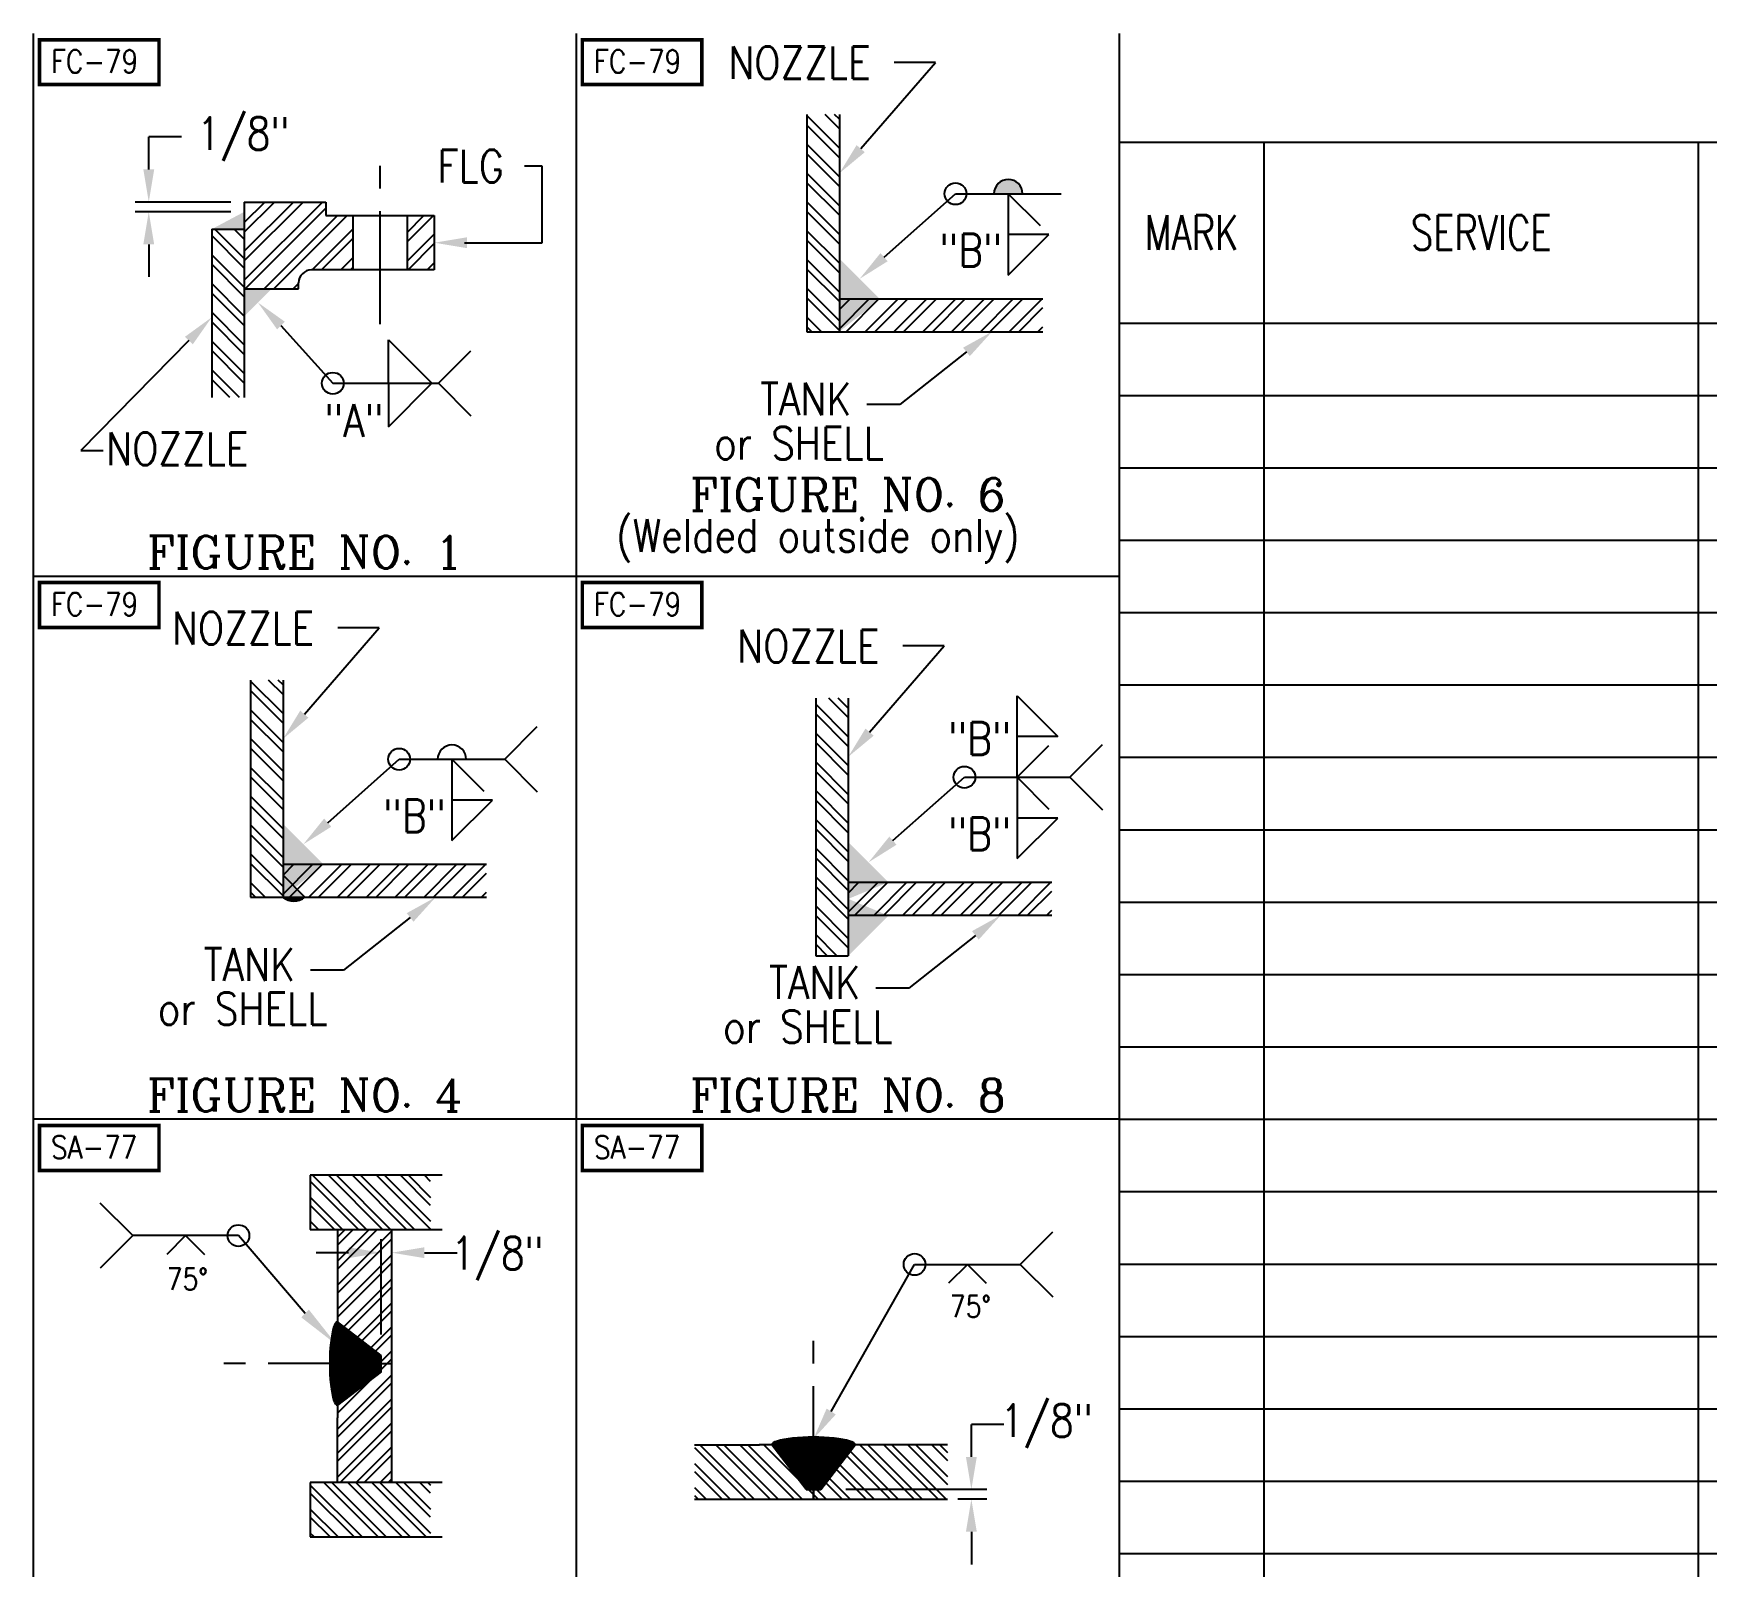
# Model space of a CAD drawing. Extents: x -1889 to 6398, y -470 to 1122.
# Drawn here: x 5898.7 to 6120.6, y 684.7 to 888 of the extents above; entities that cross this region are included whole.
import ezdxf
from ezdxf.enums import TextEntityAlignment as Align

# ---------------------------------------------------------------- set-up
doc = ezdxf.new("R2010")
doc.units = 0
doc.header["$LTSCALE"] = 12
doc.header["$MEASUREMENT"] = 0
doc.linetypes.add('CENTER', pattern=[2, 1.25, -0.25, 0.25, -0.25])
doc.layers.get('0').update_dxf_attribs({"linetype": 'CONTINUOUS'})
doc.layers.add('CENTER', color=6, linetype='CENTER')
doc.layers.add('TEXT', color=4, linetype='CONTINUOUS')
doc.styles.add('ROMANC', font='romanc', dxfattribs={"height": 0.15})
doc.styles.add('ROMANS', font='ROMANS.shx', dxfattribs={"width": 0.85, "height": 5.76})
pattern_1 = [(135, (5306.142, 0), (-1.59099, -1.59099), []), (135, (5306.142, 1.0607), (-1.59099, -1.59099), [])]

# ---------------------------------------------------------------- blocks, each defined once
blk = doc.blocks.new('*X51')
at = {"color": 0}
for p, q in [((0.9321, 0.5343), (1.0684, 0.6706)), ((0.9321, 0.6669), (0.9358, 0.6706)), ((0.9321, 0.6227), (0.98, 0.6706)), ((0.9626, 0.5206), (1.1126, 0.6706)), ((1.051, 0.5206), (1.201, 0.6706)), ((1.0952, 0.5206), (1.2452, 0.6706)), ((1.1835, 0.5206), (1.3335, 0.6706)), ((1.2277, 0.5206), (1.3777, 0.6706)), ((1.3161, 0.5206), (1.4661, 0.6706)), ((1.3603, 0.5206), (1.5103, 0.6706)), ((1.4487, 0.5206), (1.5987, 0.6706)), ((1.4929, 0.5206), (1.6429, 0.6706)), ((1.5813, 0.5206), (1.7313, 0.6706)), ((1.6255, 0.5206), (1.7755, 0.6706)), ((1.7139, 0.5206), (1.8639, 0.6706)), ((1.7581, 0.5206), (1.8691, 0.6317)), ((1.8465, 0.5206), (1.8691, 0.5433))]:
    blk.add_line(p, q, dxfattribs=at)
blk = doc.blocks.new('*X52')
at = {"color": 0}
for p, q in [((0.7583, 1.4072), (0.6083, 1.5572)), ((0.7583, 1.4956), (0.6681, 1.5858)), ((0.7583, 1.5398), (0.7123, 1.5858)), ((0.7583, 1.363), (0.6083, 1.513)), ((0.7583, 1.2746), (0.6083, 1.4246)), ((0.7583, 1.2304), (0.6083, 1.3804)), ((0.7583, 1.1421), (0.6083, 1.2921)), ((0.7583, 1.0979), (0.6083, 1.2479)), ((0.7583, 1.0095), (0.6083, 1.1595)), ((0.7583, 0.9653), (0.6083, 1.1153)), ((0.7583, 0.8769), (0.6083, 1.0269)), ((0.7583, 0.8327), (0.6083, 0.9827)), ((0.7583, 0.7443), (0.6083, 0.8943)), ((0.7583, 0.7001), (0.6083, 0.8501)), ((0.7583, 0.6117), (0.6083, 0.7617)), ((0.7583, 0.5675), (0.6083, 0.7175)), ((0.7583, 0.4791), (0.6083, 0.6291)), ((0.7583, 0.435), (0.6083, 0.585)), ((0.706, 0.3988), (0.6083, 0.4966)), ((0.6618, 0.3988), (0.6083, 0.4524))]:
    blk.add_line(p, q, dxfattribs=at)
blk = doc.blocks.new('*X71')
at = {"color": 0}
for p, q in [((0.9321, 1.366), (0.7821, 1.516)), ((0.9321, 1.3218), (0.7821, 1.4718)), ((0.9321, 1.4544), (0.8659, 1.5206)), ((0.9321, 1.4986), (0.9101, 1.5206)), ((0.9321, 1.2334), (0.7821, 1.3834)), ((0.9321, 1.1892), (0.7821, 1.3392)), ((0.9321, 1.1008), (0.7821, 1.2508)), ((0.9321, 1.0567), (0.7821, 1.2067)), ((0.9321, 0.9683), (0.7821, 1.1183)), ((0.9321, 0.9241), (0.7821, 1.0741)), ((0.9321, 0.8357), (0.7821, 0.9857)), ((0.9321, 0.7915), (0.7821, 0.9415)), ((0.9321, 0.7031), (0.7821, 0.8531)), ((0.9321, 0.6589), (0.7821, 0.8089)), ((0.9321, 0.5705), (0.7821, 0.7205)), ((0.9321, 0.5263), (0.7821, 0.6763)), ((0.8494, 0.5206), (0.7821, 0.5879)), ((0.8052, 0.5206), (0.7821, 0.5437))]:
    blk.add_line(p, q, dxfattribs=at)
blk = doc.blocks.new('*X70')
at = {"color": 0}
for p, q in [((0.9321, 0.5343), (1.0684, 0.6706)), ((0.9321, 0.6669), (0.9358, 0.6706)), ((0.9321, 0.6227), (0.98, 0.6706)), ((0.9626, 0.5206), (1.1126, 0.6706)), ((1.051, 0.5206), (1.201, 0.6706)), ((1.0952, 0.5206), (1.2452, 0.6706)), ((1.1835, 0.5206), (1.3335, 0.6706)), ((1.2277, 0.5206), (1.3777, 0.6706)), ((1.3161, 0.5206), (1.4661, 0.6706)), ((1.3603, 0.5206), (1.5103, 0.6706)), ((1.4487, 0.5206), (1.5987, 0.6706)), ((1.4929, 0.5206), (1.6429, 0.6706)), ((1.5813, 0.5206), (1.7313, 0.6706)), ((1.6255, 0.5206), (1.7755, 0.6706)), ((1.7139, 0.5206), (1.8639, 0.6706)), ((1.7581, 0.5206), (1.8691, 0.6317)), ((1.8465, 0.5206), (1.8691, 0.5433))]:
    blk.add_line(p, q, dxfattribs=at)
blk = doc.blocks.new('*X45')
at = {"color": 0}
for p, q in [((0.9667, 0.9667), (1.3261, 1.3261)), ((0.9667, 1.0993), (1.1935, 1.3261)), ((0.9667, 1.2319), (1.0609, 1.3261)), ((0.9667, 1.0551), (1.2377, 1.3261)), ((0.9667, 1.1877), (1.1051, 1.3261)), ((0.9667, 1.3203), (0.9725, 1.3261)), ((0.9703, 0.9261), (1.3417, 1.2976)), ((1.0587, 0.9261), (1.3962, 1.2636)), ((1.1029, 0.9261), (1.4404, 1.2636)), ((1.2788, 1.0136), (1.4667, 1.2016)), ((1.3229, 1.0136), (1.4667, 1.1574)), ((1.4113, 1.0136), (1.4667, 1.069)), ((1.4555, 1.0136), (1.4667, 1.0248)), ((1.1913, 0.9261), (1.2167, 0.9516))]:
    blk.add_line(p, q, dxfattribs=at)
blk = doc.blocks.new('*X47')
at = {"color": 0}
for p, q in [((0.9667, 1.022), (0.8167, 1.172)), ((0.9667, 1.0662), (0.8318, 1.2011)), ((0.9667, 1.1546), (0.9202, 1.2011)), ((0.9667, 1.1988), (0.9644, 1.2011)), ((0.9667, 0.9336), (0.8167, 1.0836)), ((0.9667, 0.8894), (0.8167, 1.0394)), ((0.9667, 0.801), (0.8167, 0.951)), ((0.9667, 0.7568), (0.8167, 0.9068)), ((0.9667, 0.6684), (0.8167, 0.8184)), ((0.9667, 0.6242), (0.8167, 0.7742)), ((0.9667, 0.5359), (0.8167, 0.6859)), ((0.9667, 0.4917), (0.8167, 0.6417)), ((0.9439, 0.4261), (0.8167, 0.5533)), ((0.8997, 0.4261), (0.8167, 0.5091))]:
    blk.add_line(p, q, dxfattribs=at)
blk = doc.blocks.new('*X46')
at = {"color": 0}
for p, q in [((1.7167, 1.1864), (1.7939, 1.2636)), ((1.7167, 1.1422), (1.8381, 1.2636)), ((1.7167, 1.0538), (1.8417, 1.1788)), ((1.7207, 1.0136), (1.8417, 1.1346)), ((1.8091, 1.0136), (1.8417, 1.0463))]:
    blk.add_line(p, q, dxfattribs=at)
blk = doc.blocks.new('*X48')
at = {"color": 0}
for p, q in [((0.9321, 0.5343), (1.0684, 0.6706)), ((0.9321, 0.6669), (0.9358, 0.6706)), ((0.9321, 0.6227), (0.98, 0.6706)), ((0.9626, 0.5206), (1.1126, 0.6706)), ((1.051, 0.5206), (1.201, 0.6706)), ((1.0952, 0.5206), (1.2452, 0.6706)), ((1.1835, 0.5206), (1.3335, 0.6706)), ((1.2277, 0.5206), (1.3777, 0.6706)), ((1.3161, 0.5206), (1.4661, 0.6706)), ((1.3603, 0.5206), (1.5103, 0.6706)), ((1.4487, 0.5206), (1.5987, 0.6706)), ((1.4929, 0.5206), (1.6429, 0.6706)), ((1.5813, 0.5206), (1.7313, 0.6706)), ((1.6255, 0.5206), (1.7755, 0.6706)), ((1.7139, 0.5206), (1.8639, 0.6706)), ((1.7581, 0.5206), (1.8691, 0.6317)), ((1.8465, 0.5206), (1.8691, 0.5433))]:
    blk.add_line(p, q, dxfattribs=at)
blk = doc.blocks.new('*X49')
at = {"color": 0}
for p, q in [((0.9321, 1.366), (0.7821, 1.516)), ((0.9321, 1.3218), (0.7821, 1.4718)), ((0.9321, 1.4544), (0.8659, 1.5206)), ((0.9321, 1.4986), (0.9101, 1.5206)), ((0.9321, 1.2334), (0.7821, 1.3834)), ((0.9321, 1.1892), (0.7821, 1.3392)), ((0.9321, 1.1008), (0.7821, 1.2508)), ((0.9321, 1.0567), (0.7821, 1.2067)), ((0.9321, 0.9683), (0.7821, 1.1183)), ((0.9321, 0.9241), (0.7821, 1.0741)), ((0.9321, 0.8357), (0.7821, 0.9857)), ((0.9321, 0.7915), (0.7821, 0.9415)), ((0.9321, 0.7031), (0.7821, 0.8531)), ((0.9321, 0.6589), (0.7821, 0.8089)), ((0.9321, 0.5705), (0.7821, 0.7205)), ((0.9321, 0.5263), (0.7821, 0.6763)), ((0.8494, 0.5206), (0.7821, 0.5879)), ((0.8052, 0.5206), (0.7821, 0.5437))]:
    blk.add_line(p, q, dxfattribs=at)
blk = doc.blocks.new('*X50')
at = {"color": 0}
for p, q in [((0.8825, 0.5206), (0.8825, 0.5206)), ((0.8838, 0.5196), (0.8838, 0.5206)), ((0.885, 0.5187), (0.885, 0.5206)), ((0.8862, 0.5178), (0.8862, 0.5206)), ((0.8875, 0.5169), (0.8875, 0.5206)), ((0.8888, 0.5161), (0.8888, 0.5206)), ((0.89, 0.5153), (0.89, 0.5206)), ((0.8912, 0.5145), (0.8912, 0.5206)), ((0.8925, 0.5138), (0.8925, 0.5206)), ((0.8938, 0.5131), (0.8938, 0.5206)), ((0.895, 0.5124), (0.895, 0.5206)), ((0.8962, 0.5118), (0.8962, 0.5206)), ((0.8975, 0.5111), (0.8975, 0.5206)), ((0.8988, 0.5105), (0.8988, 0.5206)), ((0.9, 0.51), (0.9, 0.5206)), ((0.9012, 0.5094), (0.9012, 0.5206)), ((0.9025, 0.5089), (0.9025, 0.5206)), ((0.9038, 0.5084), (0.9038, 0.5206)), ((0.905, 0.5079), (0.905, 0.5206)), ((0.9062, 0.5075), (0.9062, 0.5206)), ((0.9075, 0.507), (0.9075, 0.5206)), ((0.9088, 0.5066), (0.9088, 0.5206)), ((0.91, 0.5062), (0.91, 0.5206)), ((0.9113, 0.5059), (0.9113, 0.5206)), ((0.9125, 0.5055), (0.9125, 0.5206)), ((0.9138, 0.5052), (0.9138, 0.5206)), ((0.915, 0.5049), (0.915, 0.5206)), ((0.9163, 0.5046), (0.9163, 0.5206)), ((0.9175, 0.5044), (0.9175, 0.5206)), ((0.9188, 0.5042), (0.9188, 0.5206)), ((0.92, 0.5039), (0.92, 0.5206)), ((0.9213, 0.5037), (0.9213, 0.5206)), ((0.9225, 0.5036), (0.9225, 0.5206)), ((0.9238, 0.5034), (0.9238, 0.5206)), ((0.925, 0.5033), (0.925, 0.5206)), ((0.9263, 0.5031), (0.9263, 0.5206)), ((0.9275, 0.5031), (0.9275, 0.5206)), ((0.9287, 0.503), (0.9287, 0.5206)), ((0.93, 0.5029), (0.93, 0.5206)), ((0.9313, 0.5029), (0.9313, 0.5206)), ((0.9325, 0.5029), (0.9325, 0.5206)), ((0.9337, 0.5028), (0.9337, 0.5206)), ((0.935, 0.5029), (0.935, 0.5206)), ((0.9363, 0.5029), (0.9363, 0.5206)), ((0.9375, 0.503), (0.9375, 0.5206)), ((0.9387, 0.503), (0.9387, 0.5206)), ((0.94, 0.5031), (0.94, 0.5206)), ((0.9413, 0.5032), (0.9413, 0.5206)), ((0.9425, 0.5034), (0.9425, 0.5206)), ((0.9437, 0.5035), (0.9437, 0.5206)), ((0.945, 0.5037), (0.945, 0.5206)), ((0.9463, 0.5039), (0.9463, 0.5206)), ((0.9475, 0.5041), (0.9475, 0.5206)), ((0.9487, 0.5043), (0.9487, 0.5206)), ((0.95, 0.5046), (0.95, 0.5206)), ((0.9513, 0.5049), (0.9513, 0.5206)), ((0.9525, 0.5052), (0.9525, 0.5206)), ((0.9537, 0.5055), (0.9537, 0.5206)), ((0.955, 0.5058), (0.955, 0.5206)), ((0.9563, 0.5062), (0.9563, 0.5206)), ((0.9575, 0.5065), (0.9575, 0.5206)), ((0.9587, 0.5069), (0.9587, 0.5206)), ((0.96, 0.5074), (0.96, 0.5206)), ((0.9613, 0.5078), (0.9613, 0.5206)), ((0.9625, 0.5083), (0.9625, 0.5206)), ((0.9637, 0.5088), (0.9637, 0.5206)), ((0.965, 0.5093), (0.965, 0.5206)), ((0.9663, 0.5098), (0.9663, 0.5206)), ((0.9675, 0.5104), (0.9675, 0.5206)), ((0.9688, 0.511), (0.9688, 0.5206)), ((0.97, 0.5116), (0.97, 0.5206)), ((0.9713, 0.5123), (0.9713, 0.5206)), ((0.9725, 0.5129), (0.9725, 0.5206)), ((0.9738, 0.5136), (0.9738, 0.5206)), ((0.975, 0.5144), (0.975, 0.5206)), ((0.9763, 0.5151), (0.9763, 0.5206)), ((0.9775, 0.5159), (0.9775, 0.5206)), ((0.9788, 0.5168), (0.9788, 0.5206)), ((0.98, 0.5176), (0.98, 0.5206)), ((0.9813, 0.5185), (0.9813, 0.5206)), ((0.9825, 0.5194), (0.9825, 0.5206)), ((0.9838, 0.5204), (0.9838, 0.5206))]:
    blk.add_line(p, q, dxfattribs=at)

msp = doc.modelspace()

# ---------------------------------------------------------------- hatches: boundary and pattern name
at = {"layer": 'TEXT'}
for points in [[(6026.09716, 866.74469), (6029.88244, 866.74469, 1)], [(5931.81615, 776.35373), (5931.81615, 773.45355), (5933.31202, 773.45355), (5934.71633, 773.45355)]]:
    msp.add_hatch(color=256, dxfattribs=at).paths.add_polyline_path(points)
h = msp.add_hatch(dxfattribs=at)
h.set_pattern_fill('ANSI32', color=256, scale=6, angle=90, style=0)
h.set_pattern_definition(pattern_1)
h.paths.add_polyline_path([(5951.35722, 736.57025), (5935.42921, 736.57025), (5935.42921, 729.37025), (5951.35722, 729.37025)])
h = msp.add_hatch(dxfattribs=at)
h.set_pattern_fill('ANSI32', color=256, scale=6, angle=90, style=0)
h.set_pattern_definition(pattern_1)
h.paths.add_polyline_path([(5935.42921, 695.81387), (5935.42921, 688.61387), (5951.35722, 688.61387), (5951.35722, 695.81387)])

# ---------------------------------------------------------------- linework, layer by layer
for p, q in [((5898.72018, 600), (5898.72018, 888)), ((5970.72018, 672), (5970.72018, 888)), ((6042.72018, 187.2), (6042.72018, 888)), ((6042.72018, 873.6), (6397.92018, 873.6)), ((6061.92018, 561.6), (6061.92018, 873.6)), ((6119.52018, 561.6), (6119.52018, 873.6)), ((6042.72018, 849.6), (6397.92018, 849.6)), ((6042.72018, 840), (6397.92018, 840)), ((6042.72018, 830.4), (6397.92018, 830.4)), ((6042.72018, 820.8), (6397.92018, 820.8)), ((6042.72018, 816), (5898.72018, 816)), ((6042.72018, 811.2), (6397.92018, 811.2)), ((6042.72018, 801.6), (6397.92018, 801.6)), ((6042.72018, 792), (6397.92018, 792)), ((6042.72018, 187.2), (6042.72018, 792)), ((6042.72018, 782.4), (6397.92018, 782.4)), ((6042.72018, 772.8), (6397.92018, 772.8)), ((6042.72018, 763.2), (6397.92018, 763.2)), ((6042.72018, 753.6), (6397.92018, 753.6)), ((6042.72018, 744), (5898.72018, 744)), ((6042.72018, 744), (5970.72018, 744)), ((6042.72018, 744), (5970.72018, 744)), ((6042.72018, 744), (6397.92018, 744)), ((6042.72018, 734.4), (6397.92018, 734.4)), ((6042.72018, 724.8), (6397.92018, 724.8)), ((6042.72018, 715.2), (6397.92018, 715.2)), ((6042.72018, 705.6), (6397.92018, 705.6)), ((6042.72018, 696), (6397.92018, 696)), ((6042.72018, 686.4), (6397.92018, 686.4))]:
    msp.add_line(p, q)
at = {"layer": 'CENTER', "linetype": 'CENTER'}
msp.add_line((5944.67963, 849.44478), (5944.67963, 871.04478), dxfattribs=at)
at = {"layer": 'CENTER'}
for p, q in [((6002.15661, 693.60717), (6002.15661, 715.91062)), ((5944.83628, 711.59356), (5923.94403, 711.59356))]:
    msp.add_line(p, q, dxfattribs=at)
at = {"layer": 'TEXT'}
for p, q in [((6008.4205, 872.72268), (6018.32347, 884.16875)), ((6018.32347, 884.16875), (6012.84886, 884.16875)), ((6001.27396, 877.24983), (6001.27396, 848.44983)), ((6005.59396, 877.24983), (6005.59396, 852.76983)), ((5966.18284, 870.40618), (5963.83249, 870.40618)), ((5966.18284, 860.24478), (5966.18284, 870.40618)), ((5926.67963, 865.64478), (5937.47963, 865.64478)), ((5926.67963, 865.64478), (5926.67963, 862.04478)), ((5937.47963, 865.64478), (5937.47963, 863.84478)), ((6011.51714, 858.33091), (6020.99312, 866.74469)), ((6020.99312, 866.74469), (6034.98648, 866.74469)), ((6027.9898, 866.74469), (6032.20514, 862.52935)), ((6027.9898, 866.74469), (6027.9898, 855.94469)), ((5937.47963, 863.84478), (5941.07963, 863.84478)), ((5941.07963, 863.84478), (5941.07963, 856.64478)), ((5941.07963, 863.84478), (5948.27963, 863.84478)), ((5948.27963, 863.84478), (5948.27963, 856.64478)), ((5948.27963, 863.84478), (5951.87963, 863.84478)), ((5951.87963, 863.84478), (5951.87963, 856.64478)), ((5922.35963, 862.04478), (5922.35963, 839.72478)), ((5922.35963, 862.04478), (5926.67963, 862.04478)), ((5926.67963, 862.04478), (5926.67963, 839.72478)), ((6033.3754, 861.33029), (6027.9898, 861.33029)), ((6027.9898, 855.94469), (6033.3754, 861.33029)), ((5955.8637, 860.24478), (5966.18284, 860.24478)), ((5941.07963, 856.64478), (5935.60763, 856.64478)), ((5948.27963, 856.64478), (5941.07963, 856.64478)), ((5951.87963, 856.64478), (5948.27963, 856.64478)), ((5933.87963, 854.12478), (5933.87963, 854.91678)), ((5926.67963, 854.12478), (5933.87963, 854.12478)), ((6005.59396, 852.76983), (6005.59396, 848.44983)), ((6032.57956, 852.76983), (6005.59396, 852.76983)), ((5931.53433, 849.27008), (5938.4215, 841.60051)), ((6001.27396, 848.44983), (6004.16552, 848.44983)), ((6004.16552, 848.44983), (6005.59396, 848.44983)), ((6005.59396, 848.44983), (6007.08983, 848.44983)), ((6007.08983, 848.44983), (6032.57956, 848.44983)), ((5919.33103, 847.27146), (5905.01785, 832.71265)), ((5945.80922, 841.60051), (5945.80922, 847.36051)), ((5945.80922, 847.36051), (5951.56922, 841.60051)), ((5952.41485, 841.60051), (5956.73485, 845.92051)), ((6022.44628, 845.76607), (6013.63095, 838.77745)), ((5938.4215, 841.60051), (5952.41485, 841.60051)), ((5945.80922, 835.84051), (5951.56922, 841.60051)), ((5945.80922, 841.60051), (5945.80922, 835.84051)), ((5952.41485, 841.60051), (5956.73485, 837.28051)), ((6013.63095, 838.77745), (6009.25126, 838.77745)), ((5905.01785, 832.71265), (5907.95579, 832.71265)), ((5934.64269, 797.7264), (5944.54567, 809.17247)), ((5944.54567, 809.17247), (5939.07105, 809.17247)), ((6009.59726, 795.33943), (6019.50024, 806.7855)), ((6019.50024, 806.7855), (6014.02562, 806.7855)), ((5927.49615, 802.25355), (5927.49615, 773.45355)), ((5931.81615, 802.25355), (5931.81615, 777.77355)), ((6002.45072, 799.86658), (6002.45072, 765.68098)), ((6006.77072, 799.86658), (6006.77072, 765.68098)), ((6029.16656, 800.16144), (6034.55216, 794.77584)), ((6029.16656, 789.36144), (6029.16656, 800.16144)), ((5961.20867, 791.74841), (5965.52867, 796.06841)), ((6034.55216, 794.77584), (6029.16656, 794.77584)), ((6029.16656, 789.36144), (6033.3819, 793.57678)), ((6036.16324, 789.36144), (6040.48324, 793.68144)), ((5937.73933, 783.33463), (5947.21531, 791.74841)), ((5947.21531, 791.74841), (5961.20867, 791.74841)), ((5954.21199, 791.74841), (5954.21199, 780.94841)), ((5954.21199, 791.74841), (5958.42733, 787.53308)), ((5961.20867, 791.74841), (5965.52867, 787.42841)), ((6012.69391, 780.94766), (6022.16988, 789.36144)), ((6022.16988, 789.36144), (6036.16324, 789.36144)), ((6029.16656, 789.36144), (6033.3819, 785.1461)), ((6029.16656, 789.36144), (6029.16656, 778.56144)), ((6036.16324, 789.36144), (6040.48324, 785.04144)), ((5954.21199, 780.94841), (5959.59759, 786.33401)), ((5959.59759, 786.33401), (5954.21199, 786.33401)), ((6034.55216, 783.94704), (6029.16656, 783.94704)), ((6029.16656, 778.56144), (6034.55216, 783.94704)), ((5958.80175, 777.77355), (5931.81615, 777.77355)), ((5931.81615, 777.77355), (5931.81615, 773.45355)), ((5934.71633, 773.45355), (5931.81615, 776.35373)), ((6006.77072, 775.38658), (6006.77072, 771.06658)), ((6033.75632, 775.38658), (6006.77072, 775.38658)), ((5927.49615, 773.45355), (5930.38771, 773.45355)), ((5930.38771, 773.45355), (5931.81615, 773.45355)), ((5931.81615, 773.45355), (5933.31202, 773.45355)), ((5933.31202, 773.45355), (5958.80175, 773.45355)), ((5948.66847, 770.76979), (5939.85314, 763.78117)), ((6006.77072, 771.06658), (6033.75632, 771.06658)), ((6023.62304, 768.38282), (6014.80771, 761.3942)), ((6002.45072, 765.68098), (6006.77072, 765.68098)), ((5939.85314, 763.78117), (5935.47345, 763.78117)), ((6014.80771, 761.3942), (6010.42802, 761.3942)), ((5952.90613, 736.57025), (5935.42921, 736.57025)), ((5935.42921, 736.57025), (5935.42921, 729.37025)), ((5911.90396, 728.56619), (5907.58396, 732.88619)), ((5911.90396, 728.56619), (5907.58396, 724.24619)), ((5925.89732, 728.56619), (5911.90396, 728.56619)), ((5918.90064, 728.56619), (5916.41259, 726.07814)), ((5918.90064, 728.56619), (5921.38869, 726.07814)), ((5934.73924, 718.23961), (5925.89732, 728.56619)), ((5935.42921, 729.37025), (5952.90613, 729.37025)), ((5939.04748, 729.37025), (5939.04748, 718.79356)), ((5939.04748, 728.36497), (5940.05277, 729.37025)), ((5939.04748, 725.18298), (5943.23475, 729.37025)), ((5939.04748, 727.3043), (5941.11343, 729.37025)), ((5939.04748, 724.12232), (5944.29541, 729.37025)), ((5939.04748, 722.001), (5946.24748, 729.201)), ((5939.04748, 720.94034), (5946.24748, 728.14034)), ((5946.24748, 695.81387), (5946.24748, 729.37025)), ((6029.56196, 724.75096), (6033.88196, 729.07096)), ((5939.04748, 718.81902), (5946.24748, 726.01902)), ((5939.04748, 717.75836), (5946.24748, 724.95836)), ((6004.50753, 705.24018), (6015.5686, 724.75096)), ((6015.5686, 724.75096), (6029.56196, 724.75096)), ((6022.56528, 724.75096), (6020.07723, 722.26291)), ((6022.56528, 724.75096), (6025.05333, 722.26291)), ((6029.56196, 724.75096), (6033.88196, 720.43096)), ((5939.88562, 716.47519), (5946.24748, 722.83704)), ((5940.48577, 716.01467), (5946.24748, 721.77638)), ((5941.68607, 715.09365), (5946.24748, 719.65506)), ((5943.71885, 711.59356), (5938.63883, 716.67358)), ((5943.89563, 711.59356), (5938.69607, 716.79311)), ((5944.0724, 711.59356), (5938.76122, 716.90474)), ((5944.24918, 711.59356), (5938.83788, 717.00486)), ((5944.42596, 711.59356), (5938.93414, 717.08538)), ((5939.04748, 718.79356), (5939.04748, 704.39356)), ((5944.83628, 712.67641), (5939.04748, 717.11832)), ((5944.60273, 711.59356), (5939.17857, 717.01773)), ((5942.28622, 714.63314), (5946.24748, 718.5944)), ((5939.04748, 713.61328), (5938.1631, 714.49766)), ((5939.04748, 713.79006), (5938.18215, 714.65539)), ((5941.59753, 711.59356), (5938.22418, 714.96691)), ((5941.77431, 711.59356), (5938.24731, 715.12056)), ((5941.95108, 711.59356), (5938.27194, 715.2727)), ((5941.42075, 711.59356), (5938.29755, 714.71676)), ((5942.12786, 711.59356), (5938.29819, 715.42323)), ((5942.30464, 711.59356), (5938.32616, 715.57204)), ((5942.48141, 711.59356), (5938.356, 715.71897)), ((5942.65819, 711.59356), (5938.38788, 715.86387)), ((5942.83497, 711.59356), (5938.42201, 716.00651)), ((5943.01174, 711.59356), (5938.45865, 716.14665)), ((5943.18852, 711.59356), (5938.49813, 716.28395)), ((5943.3653, 711.59356), (5938.54089, 716.41797)), ((5943.54207, 711.59356), (5938.58751, 716.54812)), ((5944.77951, 711.59356), (5939.93833, 716.43474)), ((5944.83628, 711.71357), (5940.6981, 715.85175)), ((5944.83628, 711.89035), (5941.45786, 715.26876)), ((5944.83628, 712.06712), (5942.21763, 714.68578)), ((5943.48652, 713.71212), (5946.24748, 716.47308)), ((5944.08667, 713.25161), (5946.24748, 715.41242)), ((5938.7691, 711.59356), (5938.01756, 712.34511)), ((5938.94588, 711.59356), (5938.02252, 712.51692)), ((5939.04748, 711.66874), (5938.02849, 712.68773)), ((5939.04748, 711.84552), (5938.03547, 712.85753)), ((5939.04748, 712.02229), (5938.04346, 713.02631)), ((5939.04748, 712.19907), (5938.05247, 713.19407)), ((5939.04748, 712.37585), (5938.06252, 713.36081)), ((5939.04748, 712.55262), (5938.0736, 713.5265)), ((5939.04748, 712.7294), (5938.08574, 713.69114)), ((5939.04748, 712.90618), (5938.09895, 713.8547)), ((5939.04748, 713.08295), (5938.11326, 714.01717)), ((5939.04748, 713.25973), (5938.1287, 714.1785)), ((5939.04748, 713.43651), (5938.14531, 714.33868)), ((5941.24398, 711.59356), (5939.04748, 713.79006)), ((5941.0672, 711.59356), (5939.04748, 713.61328)), ((5940.89042, 711.59356), (5939.04748, 713.43651)), ((5940.71365, 711.59356), (5939.04748, 713.25973)), ((5940.53687, 711.59356), (5939.04748, 713.08295)), ((5940.36009, 711.59356), (5939.04748, 712.90618)), ((5940.18332, 711.59356), (5939.04748, 712.7294)), ((5940.00654, 711.59356), (5939.04748, 712.55262)), ((5939.82976, 711.59356), (5939.04748, 712.37585)), ((5939.65299, 711.59356), (5939.04748, 712.19907)), ((5944.83628, 712.2439), (5942.97739, 714.10279)), ((5944.83628, 712.42068), (5943.73715, 713.5198)), ((5944.83628, 712.42068), (5943.73715, 713.5198)), ((5944.83628, 712.59745), (5944.49692, 712.93681)), ((5944.83628, 711.8799), (5946.24748, 713.2911)), ((5944.83628, 710.51071), (5944.83628, 712.67641)), ((5944.83628, 710.81924), (5946.24748, 712.23044)), ((5939.04748, 710.60808), (5938.00794, 711.64761)), ((5939.04748, 710.4313), (5938.00815, 711.47063)), ((5939.04748, 710.78485), (5938.0088, 711.82354)), ((5939.04748, 710.25452), (5938.00944, 711.29256)), ((5938.41555, 711.59356), (5938.01069, 711.99842)), ((5939.04748, 710.07775), (5938.01183, 711.1134)), ((5938.59233, 711.59356), (5938.01313, 712.17276)), ((5939.04748, 709.90097), (5938.01535, 710.9331)), ((5939.04748, 709.72419), (5938.02004, 710.75164)), ((5939.04748, 709.54742), (5938.02593, 710.56897)), ((5939.04748, 709.37064), (5938.03307, 710.38505)), ((5939.04748, 709.19386), (5938.04152, 710.19982)), ((5940.71569, 707.34887), (5938.05133, 710.01323)), ((5939.04748, 710.96163), (5938.41555, 711.59356)), ((5939.04748, 711.13841), (5938.59233, 711.59356)), ((5939.04748, 711.31519), (5938.7691, 711.59356)), ((5939.04748, 711.49196), (5938.94588, 711.59356)), ((5939.47621, 711.59356), (5939.04748, 712.02229)), ((5939.29943, 711.59356), (5939.04748, 711.84552)), ((5939.12266, 711.59356), (5939.04748, 711.66874)), ((5942.11604, 708.4234), (5939.04748, 711.49196)), ((5942.01602, 708.34665), (5939.04748, 711.31519)), ((5941.91599, 708.26989), (5939.04748, 711.13841)), ((5941.81597, 708.19314), (5939.04748, 710.96163)), ((5941.71594, 708.11639), (5939.04748, 710.78485)), ((5941.61592, 708.03964), (5939.04748, 710.60808)), ((5944.83628, 710.51071), (5939.04748, 706.06881)), ((5941.51589, 707.96289), (5939.04748, 710.4313)), ((5941.41587, 707.88614), (5939.04748, 710.25452)), ((5939.04748, 702.90912), (5946.24748, 710.10912)), ((5941.31584, 707.80938), (5939.04748, 710.07775)), ((5942.21607, 708.50015), (5939.12266, 711.59356)), ((5942.31609, 708.5769), (5939.29943, 711.59356)), ((5942.41612, 708.65365), (5939.47621, 711.59356)), ((5942.51614, 708.73041), (5939.65299, 711.59356)), ((5942.61617, 708.80716), (5939.82976, 711.59356)), ((5942.71619, 708.88391), (5940.00654, 711.59356)), ((5942.81622, 708.96066), (5940.18332, 711.59356)), ((5942.91624, 709.03741), (5940.36009, 711.59356)), ((5943.01627, 709.11416), (5940.53687, 711.59356)), ((5943.11629, 709.19092), (5940.71365, 711.59356)), ((5943.21632, 709.26767), (5940.89042, 711.59356)), ((5943.31634, 709.34442), (5941.0672, 711.59356)), ((5943.41637, 709.42117), (5941.24398, 711.59356)), ((5943.51639, 709.49792), (5941.42075, 711.59356)), ((5943.61642, 709.57468), (5941.59753, 711.59356)), ((5943.71644, 709.65143), (5941.77431, 711.59356)), ((5943.81647, 709.72818), (5941.95108, 711.59356)), ((5943.91649, 709.80493), (5942.12786, 711.59356)), ((5944.01652, 709.88168), (5942.30464, 711.59356)), ((5944.11654, 709.95843), (5942.48141, 711.59356)), ((5944.21657, 710.03519), (5942.65819, 711.59356)), ((5944.31659, 710.11194), (5942.83497, 711.59356)), ((5944.41661, 710.18869), (5943.01174, 711.59356)), ((5944.51664, 710.26544), (5943.18852, 711.59356)), ((5944.61666, 710.34219), (5943.3653, 711.59356)), ((5944.71669, 710.41894), (5943.54207, 711.59356)), ((5944.81671, 710.4957), (5943.71885, 711.59356)), ((5944.83628, 710.65291), (5943.89563, 711.59356)), ((5944.83628, 710.82969), (5944.0724, 711.59356)), ((5944.83628, 711.00646), (5944.24918, 711.59356)), ((5944.83628, 711.18324), (5944.42596, 711.59356)), ((5944.83628, 711.36002), (5944.60273, 711.59356)), ((5944.83628, 711.53679), (5944.77951, 711.59356)), ((5944.83628, 711.59356), (5946.24748, 711.59356)), ((5940.61567, 707.27212), (5938.06259, 709.8252)), ((5940.51564, 707.19537), (5938.07537, 709.63565)), ((5940.41562, 707.11862), (5938.08977, 709.44446)), ((5940.31559, 707.04187), (5938.10593, 709.25153)), ((5940.21557, 706.96511), (5938.12397, 709.05671)), ((5940.11554, 706.88836), (5938.14408, 708.85982)), ((5940.01552, 706.81161), (5938.16648, 708.66065)), ((5939.91549, 706.73486), (5938.19143, 708.45893)), ((5939.81547, 706.65811), (5938.21928, 708.2543)), ((5939.71544, 706.58135), (5938.25048, 708.04632)), ((5939.61542, 706.5046), (5938.28566, 707.83437)), ((5941.21582, 707.73263), (5939.04748, 709.90097)), ((5941.11579, 707.65588), (5939.04748, 709.72419)), ((5941.01577, 707.57913), (5939.04748, 709.54742)), ((5939.04748, 705.03044), (5943.51024, 709.49321)), ((5940.91574, 707.50238), (5939.04748, 709.37064)), ((5940.81572, 707.42562), (5939.04748, 709.19386)), ((5939.04748, 701.84846), (5946.24748, 709.04846)), ((5939.51539, 706.42785), (5938.32568, 707.61757)), ((5939.41537, 706.3511), (5938.37186, 707.39461)), ((5939.31535, 706.27435), (5938.42635, 707.16334)), ((5939.21532, 706.1976), (5938.49314, 706.91977)), ((5939.1153, 706.12084), (5938.58166, 706.65448)), ((5939.04748, 699.72714), (5946.24748, 706.92714)), ((5939.04748, 698.66648), (5946.24748, 705.86648)), ((5939.06115, 704.40723), (5939.04748, 704.42089)), ((5939.04748, 695.81387), (5939.04748, 704.39356)), ((5939.04748, 696.54516), (5946.24748, 703.74516)), ((5939.37684, 695.81387), (5946.24748, 702.6845)), ((5996.68389, 700.73935), (5997.21753, 701.27299)), ((5996.76064, 700.63933), (5997.48282, 701.3615)), ((5996.8374, 700.5393), (5997.72639, 701.4283)), ((5996.91415, 700.43928), (5997.95766, 701.48279)), ((5996.9909, 700.33925), (5998.18062, 701.52897)), ((5997.06765, 700.23923), (5998.39742, 701.56899)), ((5997.1444, 700.1392), (5998.60937, 701.60417)), ((5997.22116, 700.03918), (5998.81735, 701.63537)), ((5997.29791, 699.93915), (5999.02198, 701.66322)), ((5997.37466, 699.83913), (5999.2237, 701.68817)), ((5997.45141, 699.7391), (5999.42287, 701.71056)), ((5997.52816, 699.63908), (5999.61976, 701.73068)), ((5997.60491, 699.53905), (5999.81458, 701.74872)), ((5997.68167, 699.43903), (6000.00751, 701.76488)), ((5997.75842, 699.339), (6000.1987, 701.77928)), ((5997.83517, 699.23898), (6000.38825, 701.79206)), ((5997.91192, 699.13895), (6000.57628, 701.80331)), ((5999.75691, 700.80717), (6000.76287, 701.81313)), ((5999.93369, 700.80717), (6000.9481, 701.82158)), ((6000.11047, 700.80717), (6001.13202, 701.82872)), ((6000.28724, 700.80717), (6001.31469, 701.83461)), ((6000.46402, 700.80717), (6001.49615, 701.8393)), ((6000.6408, 700.80717), (6001.67645, 701.84282)), ((6000.81757, 700.80717), (6001.85561, 701.84521)), ((6000.99435, 700.80717), (6002.03368, 701.8465)), ((6001.17113, 700.80717), (6002.21066, 701.8467)), ((6001.3479, 700.80717), (6002.38659, 701.84585)), ((6001.52468, 700.80717), (6002.15661, 701.4391)), ((6001.70146, 700.80717), (6002.15661, 701.26232)), ((6002.15661, 701.4391), (6002.56147, 701.84396)), ((6002.15661, 701.26232), (6002.73581, 701.84152)), ((6002.15661, 701.08554), (6002.90815, 701.83709)), ((6002.15661, 700.90877), (6003.07997, 701.83213)), ((6002.15661, 698.25712), (6005.52996, 701.63047)), ((6002.15661, 698.08034), (6005.68361, 701.60734)), ((6002.15661, 697.90356), (6005.83575, 701.58271)), ((6002.15661, 698.43389), (6005.27981, 701.5571)), ((6002.15661, 697.72679), (6005.98628, 701.55646)), ((6002.15661, 697.55001), (6006.13508, 701.52849)), ((6002.15661, 697.37323), (6006.28202, 701.49864)), ((6002.15661, 697.19646), (6006.42692, 701.46676)), ((6002.15661, 697.01968), (6006.56956, 701.43263)), ((6002.15661, 696.8429), (6006.7097, 701.396)), ((6002.15661, 696.66613), (6006.847, 701.35652)), ((6002.15661, 696.48935), (6006.98102, 701.31376)), ((6002.15661, 696.31257), (6007.11117, 701.26713)), ((6002.15661, 696.1358), (6007.23663, 701.21582)), ((6002.15661, 695.95902), (6007.35616, 701.15857)), ((6002.23179, 700.80717), (6003.25078, 701.82616)), ((6002.40856, 700.80717), (6003.42058, 701.81918)), ((6002.58534, 700.80717), (6003.58936, 701.81119)), ((6002.76212, 700.80717), (6003.75712, 701.80217)), ((6002.93889, 700.80717), (6003.92386, 701.79213)), ((6003.11567, 700.80717), (6004.08955, 701.78105)), ((6003.29245, 700.80717), (6004.25419, 701.76891)), ((6003.46922, 700.80717), (6004.41775, 701.7557)), ((6003.646, 700.80717), (6004.58022, 701.74138)), ((6003.82278, 700.80717), (6004.74155, 701.72594)), ((6003.99955, 700.80717), (6004.90173, 701.70934)), ((6004.17633, 700.80717), (6005.0607, 701.69154)), ((6004.35311, 700.80717), (6005.21844, 701.6725)), ((5941.49816, 695.81387), (5946.24748, 700.56318)), ((5942.55882, 695.81387), (5946.24748, 699.50252)), ((5986.37691, 700.80717), (5994.95661, 700.80717)), ((5986.37691, 700.4778), (5993.24755, 693.60717)), ((5987.10821, 700.80717), (5994.30821, 693.60717)), ((5989.22953, 700.80717), (5996.42953, 693.60717)), ((5990.29019, 700.80717), (5997.49019, 693.60717)), ((5992.41151, 700.80717), (5999.61151, 693.60717)), ((5993.47217, 700.80717), (6000.67217, 693.60717)), ((6009.35661, 700.80717), (5994.95661, 700.80717)), ((5994.97028, 700.7935), (5994.98394, 700.80717)), ((5995.59349, 700.80717), (6000.05626, 696.3444)), ((6001.1728, 694.88929), (5996.63186, 700.80717)), ((5997.98867, 699.03893), (5999.75691, 700.80717)), ((5998.06543, 698.9389), (5999.93369, 700.80717)), ((5998.14218, 698.83888), (6000.11047, 700.80717)), ((5998.21893, 698.73885), (6000.28724, 700.80717)), ((5998.29568, 698.63883), (6000.46402, 700.80717)), ((5998.37243, 698.5388), (6000.6408, 700.80717)), ((5998.44918, 698.43878), (6000.81757, 700.80717)), ((5998.52594, 698.33875), (6000.99435, 700.80717)), ((5998.60269, 698.23873), (6001.17113, 700.80717)), ((5998.67944, 698.1387), (6001.3479, 700.80717)), ((5998.75619, 698.03868), (6001.52468, 700.80717)), ((5998.83294, 697.93866), (6001.70146, 700.80717)), ((5998.9097, 697.83863), (6001.87823, 700.80717)), ((5998.98645, 697.73861), (6002.05501, 700.80717)), ((5999.0632, 697.63858), (6002.15661, 700.73199)), ((5999.13995, 697.53856), (6002.15661, 700.55521)), ((5999.2167, 697.43853), (6002.15661, 700.37844)), ((5999.29345, 697.33851), (6002.15661, 700.20166)), ((5999.37021, 697.23848), (6002.15661, 700.02488)), ((5999.44696, 697.13846), (6002.15661, 699.84811)), ((5999.52371, 697.03843), (6002.15661, 699.67133)), ((5999.60046, 696.93841), (6002.15661, 699.49455)), ((5999.67721, 696.83838), (6002.15661, 699.31778)), ((5999.75397, 696.73836), (6002.15661, 699.141)), ((5999.83072, 696.63833), (6002.15661, 698.96422)), ((6001.87823, 700.80717), (6002.15661, 701.08554)), ((6002.05501, 700.80717), (6002.15661, 700.90877)), ((6002.15661, 695.78224), (6007.46779, 701.09342)), ((6002.15661, 695.60547), (6007.56791, 701.01677)), ((6002.15661, 695.42869), (6007.64843, 700.92051)), ((6002.15661, 698.61067), (6004.35311, 700.80717)), ((6002.15661, 698.78745), (6004.17633, 700.80717)), ((6002.15661, 698.96422), (6003.99955, 700.80717)), ((6002.15661, 699.141), (6003.82278, 700.80717)), ((6002.15661, 699.31778), (6003.646, 700.80717)), ((6002.15661, 699.49455), (6003.46922, 700.80717)), ((6002.15661, 699.67133), (6003.29245, 700.80717)), ((6002.15661, 699.84811), (6003.11567, 700.80717)), ((6002.15661, 700.02488), (6002.93889, 700.80717)), ((6002.15661, 700.20166), (6002.76212, 700.80717)), ((6002.15661, 700.37844), (6002.58534, 700.80717)), ((6002.15661, 700.55521), (6002.40856, 700.80717)), ((6002.15661, 700.73199), (6002.23179, 700.80717)), ((6002.15661, 695.25191), (6007.58078, 700.67608)), ((6002.15661, 695.07514), (6006.99779, 699.91632)), ((6002.15661, 694.89836), (6006.4148, 699.15655)), ((6003.14042, 694.88929), (6007.68136, 700.80717)), ((6006.57772, 699.36888), (6012.33943, 693.60717)), ((6007.03823, 699.96903), (6013.40009, 693.60717)), ((6008.32141, 700.80717), (6015.52141, 693.60717)), ((6019.9333, 700.80717), (6009.35661, 700.80717)), ((6009.38207, 700.80717), (6016.58207, 693.60717)), ((6011.50339, 700.80717), (6018.70339, 693.60717)), ((6012.56405, 700.80717), (6019.76405, 693.60717)), ((6014.68537, 700.80717), (6019.9333, 695.55924)), ((6015.74603, 700.80717), (6019.9333, 696.6199)), ((6017.86735, 700.80717), (6019.9333, 698.74122)), ((6018.92801, 700.80717), (6019.9333, 699.80188)), ((5944.68015, 695.81387), (5946.24748, 697.3812)), ((5986.37691, 698.35648), (5991.12623, 693.60717)), ((5986.37691, 697.29582), (5990.06557, 693.60717)), ((5999.90747, 696.53831), (6002.15661, 698.78745)), ((5999.98422, 696.43828), (6002.15661, 698.61067)), ((6000.06097, 696.33826), (6002.15661, 698.43389)), ((6000.13772, 696.23823), (6002.15661, 698.25712)), ((6000.21448, 696.13821), (6002.15661, 698.08034)), ((6000.29123, 696.03818), (6002.15661, 697.90356)), ((6000.36798, 695.93816), (6002.15661, 697.72679)), ((6000.44473, 695.83813), (6002.15661, 697.55001)), ((6000.52148, 695.73811), (6002.15661, 697.37323)), ((6000.59824, 695.63808), (6002.15661, 697.19646)), ((6000.67499, 695.53806), (6002.15661, 697.01968)), ((6000.75174, 695.43803), (6002.15661, 696.8429)), ((6000.82849, 695.33801), (6002.15661, 696.66613)), ((6002.32432, 694.88929), (6005.83181, 698.39679)), ((6002.50109, 694.88929), (6005.24882, 697.63702)), ((6002.67787, 694.88929), (6004.66584, 696.87726)), ((6005.19619, 697.56843), (6009.15745, 693.60717)), ((6005.6567, 698.16858), (6010.21811, 693.60717)), ((5935.42921, 695.81387), (5935.42921, 688.61387)), ((5952.90613, 695.81387), (5935.42921, 695.81387)), ((5945.74081, 695.81387), (5946.24748, 696.32054)), ((5986.37691, 695.1745), (5987.94425, 693.60717)), ((6000.90524, 695.23798), (6002.15661, 696.48935)), ((6000.98199, 695.13796), (6002.15661, 696.31257)), ((6001.05875, 695.03793), (6002.15661, 696.1358)), ((6001.1355, 694.93791), (6002.15661, 695.95902)), ((6001.1728, 694.88929), (6003.14042, 694.88929)), ((6001.26366, 694.88929), (6002.15661, 695.78224)), ((6001.44043, 694.88929), (6002.15661, 695.60547)), ((6001.51137, 694.88929), (6002.79349, 693.60717)), ((6001.61721, 694.88929), (6002.15661, 695.42869)), ((6001.79399, 694.88929), (6002.15661, 695.25191)), ((6001.97076, 694.88929), (6002.15661, 695.07514)), ((6002.14754, 694.88929), (6002.15661, 694.89836)), ((6002.15661, 694.88929), (6002.15661, 693.60717)), ((6002.57203, 694.88929), (6003.85415, 693.60717)), ((6002.85465, 694.88929), (6004.08285, 696.11749)), ((6002.85465, 694.88929), (6004.08285, 696.11749)), ((6003.03142, 694.88929), (6003.49986, 695.35773)), ((6003.81466, 695.76798), (6005.97547, 693.60717)), ((6004.27517, 696.36813), (6007.03613, 693.60717)), ((5986.37691, 694.11384), (5986.88359, 693.60717)), ((5986.37691, 693.60717), (6019.9333, 693.60717)), ((5935.42921, 688.61387), (5952.90613, 688.61387))]:
    msp.add_line(p, q, dxfattribs=at)
at = {"layer": 'TEXT', "linetype": 'ByBlock'}
for p, q in [((5918.32981, 874.28478), (5914.00981, 874.28478)), ((5914.00981, 869.96478), (5914.00981, 874.28478)), ((5924.87963, 865.64478), (5912.20981, 865.64478)), ((5924.87963, 864.34878), (5912.20981, 864.34878)), ((5914.00981, 860.02878), (5914.00981, 855.70878)), ((5944.83628, 715.43516), (5944.83628, 728.10498)), ((5946.24748, 715.43516), (5946.24748, 728.10498)), ((5940.51628, 726.30498), (5936.19628, 726.30498)), ((5950.56748, 726.30498), (5954.88748, 726.30498)), ((6023.0971, 699.20929), (6023.0971, 703.52929)), ((6027.4171, 703.52929), (6023.0971, 703.52929)), ((6025.13853, 694.88929), (6006.46047, 694.88929)), ((6025.13853, 693.60717), (6021.2971, 693.60717)), ((6023.0971, 689.28717), (6023.0971, 684.96717))]:
    msp.add_line(p, q, dxfattribs=at)
at = {"layer": 'TEXT', "const_width": 0.48}
for points in [[(5899.50323, 887.17211), (5899.50323, 881.21874), (5915.36566, 881.21874), (5915.36566, 887.17211)], [(5971.50323, 887.17211), (5971.50323, 881.21874), (5987.36566, 881.21874), (5987.36566, 887.17211)], [(5899.50323, 815.17211), (5899.50323, 809.21874), (5915.36566, 809.21874), (5915.36566, 815.17211)], [(5971.50323, 815.17211), (5971.50323, 809.21874), (5987.36566, 809.21874), (5987.36566, 815.17211)], [(5899.50323, 743.17211), (5899.50323, 737.21874), (5915.36566, 737.21874), (5915.36566, 743.17211)], [(5971.50323, 743.17211), (5971.50323, 737.21874), (5987.36566, 737.21874), (5987.36566, 743.17211)]]:
    msp.add_lwpolyline(points, close=True, dxfattribs=at)
at = {"layer": 'TEXT'}
for centre in [(6020.99312, 866.74469), (5938.4215, 841.60051), (5947.21531, 791.74841), (6022.16988, 789.36144), (5925.89732, 728.56619), (6015.5686, 724.75096)]:
    msp.add_circle(centre, 1.44, dxfattribs=at)
for centre, radius, start, end in [((6027.9898, 866.74469), 1.89264, 0, 180), ((5935.60763, 854.91678), 1.728, 90, 180), ((5954.21199, 791.74841), 1.89264, 0, 180), ((5933.25418, 775.28478), 2.34336, 231.3942557, 308.6057443)]:
    msp.add_arc(centre, radius, start, end, dxfattribs=at)
for centre, major_axis in [((5939.04748, 711.59356), (0, 5.52475)), ((6002.15661, 700.80717), (5.52475, 0))]:
    msp.add_ellipse(centre, major_axis=major_axis, ratio=0.188168292, start_param=0, end_param=3.141592654, dxfattribs=at)
for points in [[(6008.96499, 872.25159), (6007.876, 873.19377), (6005.59396, 869.45571)], [(5926.67963, 864.34878), (5926.61282, 862.04478), (5922.35963, 862.04478)], [(5956.19963, 859.52478), (5956.19963, 860.96478), (5951.87963, 860.24478)], [(6011.99519, 857.79251), (6011.0391, 858.8693), (6008.28676, 855.46263)], [(6005.59396, 858.15543), (6005.59396, 852.76983), (6010.97956, 852.76983)], [(5926.67963, 850.52478), (5926.67963, 854.12478), (5930.27963, 854.12478)], [(5931.02521, 848.76096), (5932.04345, 849.7792), (5928.47963, 852.32478)], [(6005.59396, 852.76983), (6005.59396, 848.44983), (6010.97956, 852.76983)], [(5918.8176, 847.77623), (5919.84446, 846.7667), (5922.35963, 850.35204)], [(6021.99898, 846.33028), (6022.89357, 845.20186), (6025.83152, 848.44983)], [(5935.18718, 797.25531), (5934.09819, 798.19749), (5931.81615, 794.45943)], [(6010.14175, 794.86834), (6009.05276, 795.81052), (6006.77072, 792.07246)], [(5938.21738, 782.79623), (5937.26129, 783.87302), (5934.50895, 780.46635)], [(5931.81615, 783.15915), (5931.81615, 777.77355), (5937.20175, 777.77355)], [(6013.17195, 780.40926), (6012.21586, 781.48605), (6009.46352, 778.07938)], [(6006.77072, 780.77218), (6006.77072, 775.38658), (6012.15632, 775.38658)], [(5931.81615, 777.77355), (5931.81615, 773.45355), (5937.20175, 777.77355)], [(6006.77072, 775.38658), (6006.77072, 773.22658), (6011.96864, 775.38658)], [(5948.22117, 771.334), (5949.11576, 770.20559), (5952.05371, 773.45355)], [(6006.77072, 771.06658), (6006.77072, 773.22658), (6011.96864, 771.06658)], [(6006.77072, 765.68098), (6006.77072, 771.06658), (6012.15632, 771.06658)], [(6023.17575, 768.94703), (6024.07033, 767.81861), (6027.00828, 771.06658)], [(5935.24137, 718.75562), (5934.23711, 717.7236), (5938.9403, 714.07401)], [(6005.11158, 704.84835), (6003.90348, 705.632), (6002.15661, 701.61587)]]:
    msp.add_solid(points, dxfattribs=at)
at = {"layer": 'TEXT', "linetype": 'ByBlock'}
for points in [[(5914.72981, 869.96478), (5913.28981, 869.96478), (5914.00981, 865.64478)], [(5914.72981, 860.02878), (5913.28981, 860.02878), (5914.00981, 864.34878)], [(5940.51628, 725.58498), (5940.51628, 727.02498), (5944.83628, 726.30498)], [(5950.56748, 725.58498), (5950.56748, 727.02498), (5946.24748, 726.30498)], [(6023.8171, 699.20929), (6022.3771, 699.20929), (6023.0971, 694.88929)], [(6023.8171, 689.28717), (6022.3771, 689.28717), (6023.0971, 693.60717)]]:
    msp.add_solid(points, dxfattribs=at)

# ---------------------------------------------------------------- block references
at = {"layer": 'TEXT'}
for name, p, xscale, yscale, zscale in [('*X71', (5978.74983, 833.45571), 28.80000000000018, 28.80000000000018, 28.80000000000018), ('*X45', (5898.8373, 827.45348), 28.79999999999995, 28.79999999999995, 28.79999999999995), ('*X46', (5898.8373, 827.45348), 28.79999999999995, 28.79999999999995, 28.79999999999995), ('*X47', (5898.8373, 827.45348), 28.79999999999995, 28.79999999999995, 28.79999999999995), ('*X70', (5978.74983, 833.45571), 28.80000000000018, 28.80000000000018, 28.80000000000018), ('*X49', (5904.97202, 758.45943), 28.79999999999995, 28.79999999999995, 28.79999999999995), ('*X52', (5984.93196, 754.1942), 28.79999999999995, 28.79999999999995, 28.79999999999995), ('*X48', (5904.97202, 758.45943), 28.79999999999995, 28.79999999999995, 28.79999999999995), ('*X51', (5979.92659, 756.07246), 28.79999999999995, 28.79999999999995, 28.79999999999995), ('*X50', (5906.37633, 758.45943), 28.79999999999995, 28.79999999999995, 28.79999999999995)]:
    msp.add_blockref(name, p, dxfattribs=dict(at, xscale=xscale, yscale=yscale, zscale=zscale))

# ---------------------------------------------------------------- texts
at = {"layer": 'TEXT', "style": 'ROMANS', "width": 0.85}
for s, p in [('NOZZLE', (5990.8641, 881.97103)), ('FLG', (5952.27052, 868.25026)), ('TANK', (5995.08737, 837.36234)), ('NOZZLE', (5908.34752, 830.75271)), ('or SHELL', (5988.99443, 831.50866)), ('(Welded outside only)', (5976.00043, 819.26521)), ('NOZZLE', (5917.08629, 806.97476)), ('NOZZLE', (5992.04086, 804.58778)), ('TANK', (5921.30956, 762.36606)), ('TANK', (5996.26413, 759.97909)), ('or SHELL', (5915.21662, 756.51238)), ('or SHELL', (5990.1712, 754.12541))]:
    msp.add_text(s, height=4.32, dxfattribs=at).set_placement(p)
at = {"layer": 'TEXT', "linetype": 'ByBlock', "style": 'ROMANS', "width": 0.85}
for p in [(5917.87497, 872.56013), (5951.57096, 724.08817), (6024.40762, 701.87458)]:
    msp.add_text(' 1/8"', height=4.32, dxfattribs=at).set_placement(p)
at = {"layer": 'TEXT', "style": 'ROMANS'}
for s, height, width, p in [('MARK', 4.608, 0.75, (6052.32018, 861.6)), ('SERVICE', 4.608, 0.75, (6090.72018, 861.6)), ('75%%D', 2.88, 0.85, (5919.12575, 722.82139)), ('75%%D', 2.88, 0.85, (6022.97332, 719.1806))]:
    msp.add_text(s, height=height, dxfattribs=dict(at, width=width)).set_placement(p, align=Align.MIDDLE_CENTER)
at = {"layer": 'TEXT', "style": 'ROMANS', "width": 0.85}
for s, p in [('"B"', (6023.016, 857.09049)), ('"A"', (5941.22646, 834.49695)), ('"B"', (6024.19276, 792.33747)), ('"B"', (5949.23819, 782.09421)), ('"B"', (6024.19276, 779.70724))]:
    msp.add_text(s, height=4.32, dxfattribs=at).set_placement(p, align=Align.CENTER)
at = {"layer": 'TEXT', "style": 'ROMANC'}
for s, p in [('FIGURE NO. 6', (6006.72018, 824.68919)), ('FIGURE NO. 1', (5934.72018, 817.04223)), ('FIGURE NO. 4', (5934.72018, 745.04223)), ('FIGURE NO. 8', (6006.72018, 745.04223))]:
    msp.add_text(s, height=4.32, dxfattribs=at).set_placement(p, align=Align.CENTER)
at = {"layer": 'TEXT', "char_height": 3.024, "width": 58.5813333, "attachment_point": 1, "style": 'ROMANS'}
for s, insert in [('FC-79', (5901.05081, 885.80679)), ('FC-79', (5973.05081, 885.80679)), ('FC-79', (5901.05081, 813.80679)), ('FC-79', (5973.05081, 813.80679)), ('SA-77', (5901.05081, 741.80679)), ('SA-77', (5973.05081, 741.80679))]:
    msp.add_mtext(s, dxfattribs=dict(at, insert=insert))

doc.saveas('drawing.dxf')
